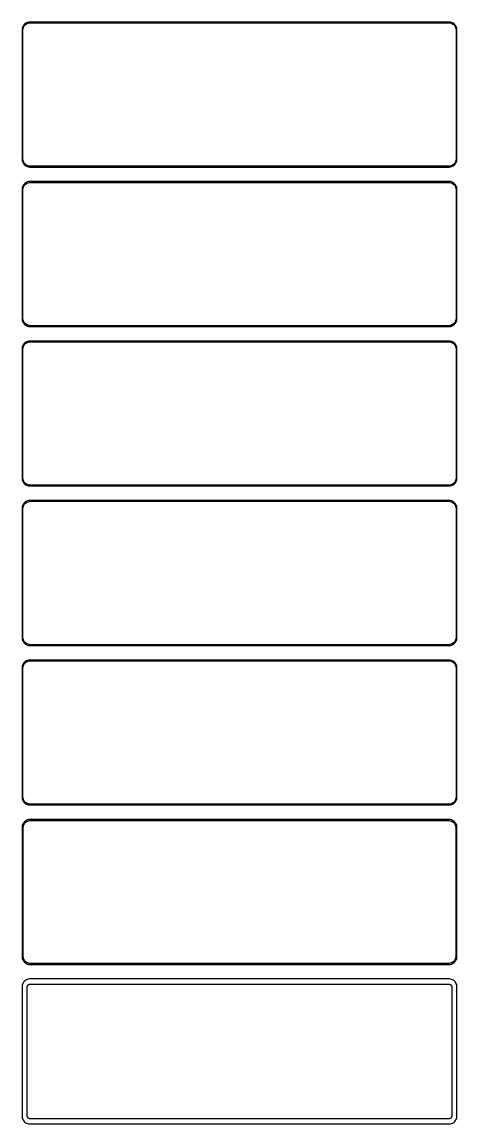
# Model space of a CAD drawing. Header units: metres. Extents: x -135 to 135, y 1440 to 2916.
# Drawn here: x -135 to 135, y 1440 to 2124 of the extents above; entities that cross this region are included whole.
import ezdxf

# ---------------------------------------------------------------- set-up
doc = ezdxf.new("R2010")
doc.units = ezdxf.units.M

msp = doc.modelspace()

# ---------------------------------------------------------------- linework, layer by layer
for p, q in [((-134.649, 2120.84), (-134.843, 2120.24)), ((-134.382, 2121.41), (-134.649, 2120.84)), ((-134.045, 2121.94), (-134.382, 2121.41)), ((-134.351, 2119.93), (-134.166, 2120.5)), ((-134.166, 2120.5), (-133.912, 2121.04)), ((-133.645, 2122.42), (-134.045, 2121.94)), ((-133.912, 2121.04), (-133.593, 2121.54)), ((-133.187, 2122.85), (-133.645, 2122.42)), ((-133.593, 2121.54), (-133.213, 2122)), ((-133.213, 2122), (-132.778, 2122.41)), ((-132.679, 2123.22), (-133.187, 2122.85)), ((-132.778, 2122.41), (-132.295, 2122.76)), ((-132.129, 2123.52), (-132.679, 2123.22)), ((-132.295, 2122.76), (-131.772, 2123.05)), ((-131.545, 2123.76), (-132.129, 2123.52)), ((-131.772, 2123.05), (-131.218, 2123.27)), ((-130.937, 2123.91), (-131.545, 2123.76)), ((-131.218, 2123.27), (-130.64, 2123.42)), ((-130.314, 2123.99), (-130.937, 2123.91)), ((-130.64, 2123.42), (-130.048, 2123.49)), ((130.314, 2123.99), (-130.314, 2123.99)), ((-130.048, 2123.49), (130.048, 2123.49)), ((130.048, 2123.49), (130.64, 2123.42)), ((130.937, 2123.91), (130.314, 2123.99)), ((130.64, 2123.42), (131.218, 2123.27)), ((131.545, 2123.76), (130.937, 2123.91)), ((131.218, 2123.27), (131.772, 2123.05)), ((132.129, 2123.52), (131.545, 2123.76)), ((131.772, 2123.05), (132.295, 2122.76)), ((132.679, 2123.22), (132.129, 2123.52)), ((132.295, 2122.76), (132.778, 2122.41)), ((133.187, 2122.85), (132.679, 2123.22)), ((132.778, 2122.41), (133.213, 2122)), ((133.645, 2122.42), (133.187, 2122.85)), ((133.213, 2122), (133.593, 2121.54)), ((133.593, 2121.54), (133.912, 2121.04)), ((134.045, 2121.94), (133.645, 2122.42)), ((133.912, 2121.04), (134.166, 2120.5)), ((134.382, 2121.41), (134.045, 2121.94)), ((134.166, 2120.5), (134.351, 2119.93)), ((134.649, 2120.84), (134.382, 2121.41)), ((134.843, 2120.24), (134.649, 2120.84)), ((-134.961, 2119.63), (-135, 2119)), ((-135, 2119), (-135, 2039)), ((-134.843, 2120.24), (-134.961, 2119.63)), ((-134.5, 2118.75), (-134.463, 2119.35)), ((-134.5, 2039.25), (-134.5, 2118.75)), ((-134.463, 2119.35), (-134.351, 2119.93)), ((134.351, 2119.93), (134.463, 2119.35)), ((134.463, 2119.35), (134.5, 2118.75)), ((134.5, 2118.75), (134.5, 2039.25)), ((134.961, 2119.63), (134.843, 2120.24)), ((135, 2119), (134.961, 2119.63)), ((135, 2039), (135, 2119)), ((-135, 2039), (-134.961, 2038.37)), ((-134.961, 2038.37), (-134.843, 2037.76)), ((-134.463, 2038.65), (-134.5, 2039.25)), ((-134.351, 2038.07), (-134.463, 2038.65)), ((134.463, 2038.65), (134.351, 2038.07)), ((134.5, 2039.25), (134.463, 2038.65)), ((134.843, 2037.76), (134.961, 2038.37)), ((134.961, 2038.37), (135, 2039)), ((-134.843, 2037.76), (-134.649, 2037.16)), ((-134.649, 2037.16), (-134.382, 2036.59)), ((-134.382, 2036.59), (-134.045, 2036.06)), ((-134.166, 2037.5), (-134.351, 2038.07)), ((-133.912, 2036.96), (-134.166, 2037.5)), ((-134.045, 2036.06), (-133.645, 2035.58)), ((-133.593, 2036.46), (-133.912, 2036.96)), ((-133.645, 2035.58), (-133.187, 2035.15)), ((-133.213, 2036), (-133.593, 2036.46)), ((-132.778, 2035.59), (-133.213, 2036)), ((-133.187, 2035.15), (-132.679, 2034.78)), ((-132.295, 2035.24), (-132.778, 2035.59)), ((-132.679, 2034.78), (-132.129, 2034.48)), ((-131.772, 2034.95), (-132.295, 2035.24)), ((-132.129, 2034.48), (-131.545, 2034.24)), ((-131.218, 2034.73), (-131.772, 2034.95)), ((-131.545, 2034.24), (-130.937, 2034.09)), ((-130.64, 2034.58), (-131.218, 2034.73)), ((-130.937, 2034.09), (-130.314, 2034.01)), ((-130.048, 2034.51), (-130.64, 2034.58)), ((-130.314, 2034.01), (130.314, 2034.01)), ((130.048, 2034.51), (-130.048, 2034.51)), ((130.64, 2034.58), (130.048, 2034.51)), ((130.314, 2034.01), (130.937, 2034.09)), ((131.218, 2034.73), (130.64, 2034.58)), ((130.937, 2034.09), (131.545, 2034.24)), ((131.772, 2034.95), (131.218, 2034.73)), ((131.545, 2034.24), (132.129, 2034.48)), ((132.295, 2035.24), (131.772, 2034.95)), ((132.129, 2034.48), (132.679, 2034.78)), ((132.778, 2035.59), (132.295, 2035.24)), ((132.679, 2034.78), (133.187, 2035.15)), ((133.213, 2036), (132.778, 2035.59)), ((133.187, 2035.15), (133.645, 2035.58)), ((133.593, 2036.46), (133.213, 2036)), ((133.912, 2036.96), (133.593, 2036.46)), ((133.645, 2035.58), (134.045, 2036.06)), ((134.166, 2037.5), (133.912, 2036.96)), ((134.045, 2036.06), (134.382, 2036.59)), ((134.351, 2038.07), (134.166, 2037.5)), ((134.382, 2036.59), (134.649, 2037.16)), ((134.649, 2037.16), (134.843, 2037.76)), ((-131.545, 2024.76), (-132.129, 2024.52)), ((-130.937, 2024.91), (-131.545, 2024.76)), ((-130.314, 2024.99), (-130.937, 2024.91)), ((130.314, 2024.99), (-130.314, 2024.99)), ((130.937, 2024.91), (130.314, 2024.99)), ((131.545, 2024.76), (130.937, 2024.91)), ((132.129, 2024.52), (131.545, 2024.76)), ((-134.961, 2020.63), (-135, 2020)), ((-135, 2020), (-135, 1940)), ((-134.843, 2021.24), (-134.961, 2020.63)), ((-134.649, 2021.84), (-134.843, 2021.24)), ((-134.382, 2022.41), (-134.649, 2021.84)), ((-134.5, 2019.75), (-134.463, 2020.35)), ((-134.5, 1940.25), (-134.5, 2019.75)), ((-134.463, 2020.35), (-134.351, 2020.93)), ((-134.045, 2022.94), (-134.382, 2022.41)), ((-134.351, 2020.93), (-134.166, 2021.5)), ((-134.166, 2021.5), (-133.912, 2022.04)), ((-133.645, 2023.42), (-134.045, 2022.94)), ((-133.912, 2022.04), (-133.593, 2022.54)), ((-133.187, 2023.85), (-133.645, 2023.42)), ((-133.593, 2022.54), (-133.213, 2023)), ((-133.213, 2023), (-132.778, 2023.41)), ((-132.679, 2024.22), (-133.187, 2023.85)), ((-132.778, 2023.41), (-132.295, 2023.76)), ((-132.129, 2024.52), (-132.679, 2024.22)), ((-132.295, 2023.76), (-131.772, 2024.05)), ((-131.772, 2024.05), (-131.218, 2024.27)), ((-131.218, 2024.27), (-130.64, 2024.42)), ((-130.64, 2024.42), (-130.048, 2024.49)), ((-130.048, 2024.49), (130.048, 2024.49)), ((130.048, 2024.49), (130.64, 2024.42)), ((130.64, 2024.42), (131.218, 2024.27)), ((131.218, 2024.27), (131.772, 2024.05)), ((131.772, 2024.05), (132.295, 2023.76)), ((132.679, 2024.22), (132.129, 2024.52)), ((132.295, 2023.76), (132.778, 2023.41)), ((133.187, 2023.85), (132.679, 2024.22)), ((132.778, 2023.41), (133.213, 2023)), ((133.645, 2023.42), (133.187, 2023.85)), ((133.213, 2023), (133.593, 2022.54)), ((133.593, 2022.54), (133.912, 2022.04)), ((134.045, 2022.94), (133.645, 2023.42)), ((133.912, 2022.04), (134.166, 2021.5)), ((134.382, 2022.41), (134.045, 2022.94)), ((134.166, 2021.5), (134.351, 2020.93)), ((134.351, 2020.93), (134.463, 2020.35)), ((134.649, 2021.84), (134.382, 2022.41)), ((134.463, 2020.35), (134.5, 2019.75)), ((134.5, 2019.75), (134.5, 1940.25)), ((134.843, 2021.24), (134.649, 2021.84)), ((134.961, 2020.63), (134.843, 2021.24)), ((135, 2020), (134.961, 2020.63)), ((135, 1940), (135, 2020)), ((-135, 1940), (-134.961, 1939.37)), ((-134.961, 1939.37), (-134.843, 1938.76)), ((-134.843, 1938.76), (-134.649, 1938.16)), ((-134.649, 1938.16), (-134.382, 1937.59)), ((-134.463, 1939.65), (-134.5, 1940.25)), ((-134.351, 1939.07), (-134.463, 1939.65)), ((-134.382, 1937.59), (-134.045, 1937.06)), ((-134.166, 1938.5), (-134.351, 1939.07)), ((-133.912, 1937.96), (-134.166, 1938.5)), ((-134.045, 1937.06), (-133.645, 1936.58)), ((-133.593, 1937.46), (-133.912, 1937.96)), ((-133.645, 1936.58), (-133.187, 1936.15)), ((-133.213, 1937), (-133.593, 1937.46)), ((-132.778, 1936.59), (-133.213, 1937)), ((-133.187, 1936.15), (-132.679, 1935.78)), ((-132.295, 1936.24), (-132.778, 1936.59)), ((-132.679, 1935.78), (-132.129, 1935.48)), ((-131.772, 1935.95), (-132.295, 1936.24)), ((-131.218, 1935.73), (-131.772, 1935.95)), ((-130.64, 1935.58), (-131.218, 1935.73)), ((131.218, 1935.73), (130.64, 1935.58)), ((131.772, 1935.95), (131.218, 1935.73)), ((132.295, 1936.24), (131.772, 1935.95)), ((132.129, 1935.48), (132.679, 1935.78)), ((132.778, 1936.59), (132.295, 1936.24)), ((132.679, 1935.78), (133.187, 1936.15)), ((133.213, 1937), (132.778, 1936.59)), ((133.187, 1936.15), (133.645, 1936.58)), ((133.593, 1937.46), (133.213, 1937)), ((133.912, 1937.96), (133.593, 1937.46)), ((133.645, 1936.58), (134.045, 1937.06)), ((134.166, 1938.5), (133.912, 1937.96)), ((134.045, 1937.06), (134.382, 1937.59)), ((134.351, 1939.07), (134.166, 1938.5)), ((134.463, 1939.65), (134.351, 1939.07)), ((134.382, 1937.59), (134.649, 1938.16)), ((134.5, 1940.25), (134.463, 1939.65)), ((134.649, 1938.16), (134.843, 1938.76)), ((134.843, 1938.76), (134.961, 1939.37)), ((134.961, 1939.37), (135, 1940)), ((-132.129, 1935.48), (-131.545, 1935.24)), ((-131.545, 1935.24), (-130.937, 1935.09)), ((-130.937, 1935.09), (-130.314, 1935.01)), ((-130.048, 1935.51), (-130.64, 1935.58)), ((-130.314, 1935.01), (130.314, 1935.01)), ((130.048, 1935.51), (-130.048, 1935.51)), ((130.64, 1935.58), (130.048, 1935.51)), ((130.314, 1935.01), (130.937, 1935.09)), ((130.937, 1935.09), (131.545, 1935.24)), ((131.545, 1935.24), (132.129, 1935.48)), ((-134.843, 1922.24), (-134.961, 1921.63)), ((-134.649, 1922.84), (-134.843, 1922.24)), ((-134.382, 1923.41), (-134.649, 1922.84)), ((-134.045, 1923.94), (-134.382, 1923.41)), ((-134.351, 1921.93), (-134.166, 1922.5)), ((-134.166, 1922.5), (-133.912, 1923.04)), ((-133.645, 1924.42), (-134.045, 1923.94)), ((-133.912, 1923.04), (-133.593, 1923.54)), ((-133.187, 1924.85), (-133.645, 1924.42)), ((-133.593, 1923.54), (-133.213, 1924)), ((-133.213, 1924), (-132.778, 1924.41)), ((-132.679, 1925.22), (-133.187, 1924.85)), ((-132.778, 1924.41), (-132.295, 1924.76)), ((-132.129, 1925.52), (-132.679, 1925.22)), ((-132.295, 1924.76), (-131.772, 1925.05)), ((-131.545, 1925.76), (-132.129, 1925.52)), ((-131.772, 1925.05), (-131.218, 1925.27)), ((-130.937, 1925.91), (-131.545, 1925.76)), ((-131.218, 1925.27), (-130.64, 1925.42)), ((-130.314, 1925.99), (-130.937, 1925.91)), ((-130.64, 1925.42), (-130.048, 1925.49)), ((130.314, 1925.99), (-130.314, 1925.99)), ((-130.048, 1925.49), (130.048, 1925.49)), ((130.048, 1925.49), (130.64, 1925.42)), ((130.937, 1925.91), (130.314, 1925.99)), ((130.64, 1925.42), (131.218, 1925.27)), ((131.545, 1925.76), (130.937, 1925.91)), ((131.218, 1925.27), (131.772, 1925.05)), ((132.129, 1925.52), (131.545, 1925.76)), ((131.772, 1925.05), (132.295, 1924.76)), ((132.679, 1925.22), (132.129, 1925.52)), ((132.295, 1924.76), (132.778, 1924.41)), ((133.187, 1924.85), (132.679, 1925.22)), ((132.778, 1924.41), (133.213, 1924)), ((133.645, 1924.42), (133.187, 1924.85)), ((133.213, 1924), (133.593, 1923.54)), ((133.593, 1923.54), (133.912, 1923.04)), ((134.045, 1923.94), (133.645, 1924.42)), ((133.912, 1923.04), (134.166, 1922.5)), ((134.382, 1923.41), (134.045, 1923.94)), ((134.166, 1922.5), (134.351, 1921.93)), ((134.649, 1922.84), (134.382, 1923.41)), ((134.843, 1922.24), (134.649, 1922.84)), ((134.961, 1921.63), (134.843, 1922.24)), ((-134.961, 1921.63), (-135, 1921)), ((-135, 1921), (-135, 1841)), ((-134.5, 1920.75), (-134.463, 1921.35)), ((-134.5, 1841.25), (-134.5, 1920.75)), ((-134.463, 1921.35), (-134.351, 1921.93)), ((134.351, 1921.93), (134.463, 1921.35)), ((134.463, 1921.35), (134.5, 1920.75)), ((134.5, 1920.75), (134.5, 1841.25)), ((135, 1921), (134.961, 1921.63)), ((135, 1841), (135, 1921)), ((-135, 1841), (-134.961, 1840.37)), ((-134.961, 1840.37), (-134.843, 1839.76)), ((-134.463, 1840.65), (-134.5, 1841.25)), ((-134.351, 1840.07), (-134.463, 1840.65)), ((-134.166, 1839.5), (-134.351, 1840.07)), ((134.351, 1840.07), (134.166, 1839.5)), ((134.463, 1840.65), (134.351, 1840.07)), ((134.5, 1841.25), (134.463, 1840.65)), ((134.843, 1839.76), (134.961, 1840.37)), ((134.961, 1840.37), (135, 1841)), ((-134.843, 1839.76), (-134.649, 1839.16)), ((-134.649, 1839.16), (-134.382, 1838.59)), ((-134.382, 1838.59), (-134.045, 1838.06)), ((-133.912, 1838.96), (-134.166, 1839.5)), ((-134.045, 1838.06), (-133.645, 1837.58)), ((-133.593, 1838.46), (-133.912, 1838.96)), ((-133.645, 1837.58), (-133.187, 1837.15)), ((-133.213, 1838), (-133.593, 1838.46)), ((-132.778, 1837.59), (-133.213, 1838)), ((-133.187, 1837.15), (-132.679, 1836.78)), ((-132.295, 1837.24), (-132.778, 1837.59)), ((-132.679, 1836.78), (-132.129, 1836.48)), ((-131.772, 1836.95), (-132.295, 1837.24)), ((-132.129, 1836.48), (-131.545, 1836.24)), ((-131.218, 1836.73), (-131.772, 1836.95)), ((-131.545, 1836.24), (-130.937, 1836.09)), ((-130.64, 1836.58), (-131.218, 1836.73)), ((-130.937, 1836.09), (-130.314, 1836.01)), ((-130.048, 1836.51), (-130.64, 1836.58)), ((-130.314, 1836.01), (130.314, 1836.01)), ((130.048, 1836.51), (-130.048, 1836.51)), ((130.64, 1836.58), (130.048, 1836.51)), ((130.314, 1836.01), (130.937, 1836.09)), ((131.218, 1836.73), (130.64, 1836.58)), ((130.937, 1836.09), (131.545, 1836.24)), ((131.772, 1836.95), (131.218, 1836.73)), ((131.545, 1836.24), (132.129, 1836.48)), ((132.295, 1837.24), (131.772, 1836.95)), ((132.129, 1836.48), (132.679, 1836.78)), ((132.778, 1837.59), (132.295, 1837.24)), ((132.679, 1836.78), (133.187, 1837.15)), ((133.213, 1838), (132.778, 1837.59)), ((133.187, 1837.15), (133.645, 1837.58)), ((133.593, 1838.46), (133.213, 1838)), ((133.912, 1838.96), (133.593, 1838.46)), ((133.645, 1837.58), (134.045, 1838.06)), ((134.166, 1839.5), (133.912, 1838.96)), ((134.045, 1838.06), (134.382, 1838.59)), ((134.382, 1838.59), (134.649, 1839.16)), ((134.649, 1839.16), (134.843, 1839.76)), ((-132.129, 1826.52), (-132.679, 1826.22)), ((-131.545, 1826.76), (-132.129, 1826.52)), ((-131.772, 1826.05), (-131.218, 1826.27)), ((-130.937, 1826.91), (-131.545, 1826.76)), ((-131.218, 1826.27), (-130.64, 1826.42)), ((-130.314, 1826.99), (-130.937, 1826.91)), ((-130.64, 1826.42), (-130.048, 1826.49)), ((130.314, 1826.99), (-130.314, 1826.99)), ((-130.048, 1826.49), (130.048, 1826.49)), ((130.048, 1826.49), (130.64, 1826.42)), ((130.937, 1826.91), (130.314, 1826.99)), ((130.64, 1826.42), (131.218, 1826.27)), ((131.545, 1826.76), (130.937, 1826.91)), ((131.218, 1826.27), (131.772, 1826.05)), ((132.129, 1826.52), (131.545, 1826.76)), ((132.679, 1826.22), (132.129, 1826.52)), ((-134.961, 1822.63), (-135, 1822)), ((-135, 1822), (-135, 1742)), ((-134.843, 1823.24), (-134.961, 1822.63)), ((-134.649, 1823.84), (-134.843, 1823.24)), ((-134.382, 1824.41), (-134.649, 1823.84)), ((-134.5, 1821.75), (-134.463, 1822.35)), ((-134.5, 1742.25), (-134.5, 1821.75)), ((-134.463, 1822.35), (-134.351, 1822.93)), ((-134.045, 1824.94), (-134.382, 1824.41)), ((-134.351, 1822.93), (-134.166, 1823.5)), ((-134.166, 1823.5), (-133.912, 1824.04)), ((-133.645, 1825.42), (-134.045, 1824.94)), ((-133.912, 1824.04), (-133.593, 1824.54)), ((-133.187, 1825.85), (-133.645, 1825.42)), ((-133.593, 1824.54), (-133.213, 1825)), ((-133.213, 1825), (-132.778, 1825.41)), ((-132.679, 1826.22), (-133.187, 1825.85)), ((-132.778, 1825.41), (-132.295, 1825.76)), ((-132.295, 1825.76), (-131.772, 1826.05)), ((131.772, 1826.05), (132.295, 1825.76)), ((132.295, 1825.76), (132.778, 1825.41)), ((133.187, 1825.85), (132.679, 1826.22)), ((132.778, 1825.41), (133.213, 1825)), ((133.645, 1825.42), (133.187, 1825.85)), ((133.213, 1825), (133.593, 1824.54)), ((133.593, 1824.54), (133.912, 1824.04)), ((134.045, 1824.94), (133.645, 1825.42)), ((133.912, 1824.04), (134.166, 1823.5)), ((134.382, 1824.41), (134.045, 1824.94)), ((134.166, 1823.5), (134.351, 1822.93)), ((134.351, 1822.93), (134.463, 1822.35)), ((134.649, 1823.84), (134.382, 1824.41)), ((134.463, 1822.35), (134.5, 1821.75)), ((134.5, 1821.75), (134.5, 1742.25)), ((134.843, 1823.24), (134.649, 1823.84)), ((134.961, 1822.63), (134.843, 1823.24)), ((135, 1822), (134.961, 1822.63)), ((135, 1742), (135, 1822)), ((-135, 1742), (-134.961, 1741.37)), ((-134.961, 1741.37), (-134.843, 1740.76)), ((-134.843, 1740.76), (-134.649, 1740.16)), ((-134.649, 1740.16), (-134.382, 1739.59)), ((-134.463, 1741.65), (-134.5, 1742.25)), ((-134.351, 1741.07), (-134.463, 1741.65)), ((-134.382, 1739.59), (-134.045, 1739.06)), ((-134.166, 1740.5), (-134.351, 1741.07)), ((-133.912, 1739.96), (-134.166, 1740.5)), ((-134.045, 1739.06), (-133.645, 1738.58)), ((-133.593, 1739.46), (-133.912, 1739.96)), ((-133.645, 1738.58), (-133.187, 1738.15)), ((-133.213, 1739), (-133.593, 1739.46)), ((-132.778, 1738.59), (-133.213, 1739)), ((-133.187, 1738.15), (-132.679, 1737.78)), ((-132.295, 1738.24), (-132.778, 1738.59)), ((-132.679, 1737.78), (-132.129, 1737.48)), ((-131.772, 1737.95), (-132.295, 1738.24)), ((-132.129, 1737.48), (-131.545, 1737.24)), ((-131.218, 1737.73), (-131.772, 1737.95)), ((-130.64, 1737.58), (-131.218, 1737.73)), ((-130.048, 1737.51), (-130.64, 1737.58)), ((130.048, 1737.51), (-130.048, 1737.51)), ((130.64, 1737.58), (130.048, 1737.51)), ((131.218, 1737.73), (130.64, 1737.58)), ((131.772, 1737.95), (131.218, 1737.73)), ((131.545, 1737.24), (132.129, 1737.48)), ((132.295, 1738.24), (131.772, 1737.95)), ((132.129, 1737.48), (132.679, 1737.78)), ((132.778, 1738.59), (132.295, 1738.24)), ((132.679, 1737.78), (133.187, 1738.15)), ((133.213, 1739), (132.778, 1738.59)), ((133.187, 1738.15), (133.645, 1738.58)), ((133.593, 1739.46), (133.213, 1739)), ((133.912, 1739.96), (133.593, 1739.46)), ((133.645, 1738.58), (134.045, 1739.06)), ((134.166, 1740.5), (133.912, 1739.96)), ((134.045, 1739.06), (134.382, 1739.59)), ((134.351, 1741.07), (134.166, 1740.5)), ((134.463, 1741.65), (134.351, 1741.07)), ((134.382, 1739.59), (134.649, 1740.16)), ((134.5, 1742.25), (134.463, 1741.65)), ((134.649, 1740.16), (134.843, 1740.76)), ((134.843, 1740.76), (134.961, 1741.37)), ((134.961, 1741.37), (135, 1742)), ((-131.545, 1737.24), (-130.937, 1737.09)), ((-130.937, 1737.09), (-130.314, 1737.01)), ((-130.314, 1737.01), (130.314, 1737.01)), ((130.314, 1737.01), (130.937, 1737.09)), ((130.937, 1737.09), (131.545, 1737.24)), ((-134.961, 1723.63), (-135, 1723)), ((-134.843, 1724.24), (-134.961, 1723.63)), ((-134.649, 1724.84), (-134.843, 1724.24)), ((-134.382, 1725.41), (-134.649, 1724.84)), ((-134.463, 1723.35), (-134.351, 1723.93)), ((-134.045, 1725.94), (-134.382, 1725.41)), ((-134.351, 1723.93), (-134.166, 1724.5)), ((-134.166, 1724.5), (-133.912, 1725.04)), ((-133.645, 1726.42), (-134.045, 1725.94)), ((-133.912, 1725.04), (-133.593, 1725.54)), ((-133.187, 1726.85), (-133.645, 1726.42)), ((-133.593, 1725.54), (-133.213, 1726)), ((-133.213, 1726), (-132.778, 1726.41)), ((-132.679, 1727.22), (-133.187, 1726.85)), ((-132.778, 1726.41), (-132.295, 1726.76)), ((-132.129, 1727.52), (-132.679, 1727.22)), ((-132.295, 1726.76), (-131.772, 1727.05)), ((-131.545, 1727.76), (-132.129, 1727.52)), ((-131.772, 1727.05), (-131.218, 1727.27)), ((-130.937, 1727.91), (-131.545, 1727.76)), ((-131.218, 1727.27), (-130.64, 1727.42)), ((-130.314, 1727.99), (-130.937, 1727.91)), ((-130.64, 1727.42), (-130.048, 1727.49)), ((130.314, 1727.99), (-130.314, 1727.99)), ((-130.048, 1727.49), (130.048, 1727.49)), ((130.048, 1727.49), (130.64, 1727.42)), ((130.937, 1727.91), (130.314, 1727.99)), ((130.64, 1727.42), (131.218, 1727.27)), ((131.545, 1727.76), (130.937, 1727.91)), ((131.218, 1727.27), (131.772, 1727.05)), ((132.129, 1727.52), (131.545, 1727.76)), ((131.772, 1727.05), (132.295, 1726.76)), ((132.679, 1727.22), (132.129, 1727.52)), ((132.295, 1726.76), (132.778, 1726.41)), ((133.187, 1726.85), (132.679, 1727.22)), ((132.778, 1726.41), (133.213, 1726)), ((133.645, 1726.42), (133.187, 1726.85)), ((133.213, 1726), (133.593, 1725.54)), ((133.593, 1725.54), (133.912, 1725.04)), ((134.045, 1725.94), (133.645, 1726.42)), ((133.912, 1725.04), (134.166, 1724.5)), ((134.382, 1725.41), (134.045, 1725.94)), ((134.166, 1724.5), (134.351, 1723.93)), ((134.351, 1723.93), (134.463, 1723.35)), ((134.649, 1724.84), (134.382, 1725.41)), ((134.843, 1724.24), (134.649, 1724.84)), ((134.961, 1723.63), (134.843, 1724.24)), ((135, 1723), (134.961, 1723.63)), ((-135, 1723), (-135, 1643)), ((-134.5, 1722.75), (-134.463, 1723.35)), ((-134.5, 1643.25), (-134.5, 1722.75)), ((134.463, 1723.35), (134.5, 1722.75)), ((134.5, 1722.75), (134.5, 1643.25)), ((135, 1643), (135, 1723)), ((-135, 1643), (-134.961, 1642.37)), ((-134.961, 1642.37), (-134.843, 1641.76)), ((-134.843, 1641.76), (-134.649, 1641.16)), ((-134.463, 1642.65), (-134.5, 1643.25)), ((-134.351, 1642.07), (-134.463, 1642.65)), ((-134.166, 1641.5), (-134.351, 1642.07)), ((134.351, 1642.07), (134.166, 1641.5)), ((134.463, 1642.65), (134.351, 1642.07)), ((134.5, 1643.25), (134.463, 1642.65)), ((134.649, 1641.16), (134.843, 1641.76)), ((134.843, 1641.76), (134.961, 1642.37)), ((134.961, 1642.37), (135, 1643)), ((-134.649, 1641.16), (-134.382, 1640.59)), ((-134.382, 1640.59), (-134.045, 1640.06)), ((-133.912, 1640.96), (-134.166, 1641.5)), ((-134.045, 1640.06), (-133.645, 1639.58)), ((-133.593, 1640.46), (-133.912, 1640.96)), ((-133.645, 1639.58), (-133.187, 1639.15)), ((-133.213, 1640), (-133.593, 1640.46)), ((-132.778, 1639.59), (-133.213, 1640)), ((-133.187, 1639.15), (-132.679, 1638.78)), ((-132.295, 1639.24), (-132.778, 1639.59)), ((-132.679, 1638.78), (-132.129, 1638.48)), ((-131.772, 1638.95), (-132.295, 1639.24)), ((-132.129, 1638.48), (-131.545, 1638.24)), ((-131.218, 1638.73), (-131.772, 1638.95)), ((-131.545, 1638.24), (-130.937, 1638.09)), ((-130.64, 1638.58), (-131.218, 1638.73)), ((-130.937, 1638.09), (-130.314, 1638.01)), ((-130.048, 1638.51), (-130.64, 1638.58)), ((-130.314, 1638.01), (130.314, 1638.01)), ((130.048, 1638.51), (-130.048, 1638.51)), ((130.64, 1638.58), (130.048, 1638.51)), ((130.314, 1638.01), (130.937, 1638.09)), ((131.218, 1638.73), (130.64, 1638.58)), ((130.937, 1638.09), (131.545, 1638.24)), ((131.772, 1638.95), (131.218, 1638.73)), ((131.545, 1638.24), (132.129, 1638.48)), ((132.295, 1639.24), (131.772, 1638.95)), ((132.129, 1638.48), (132.679, 1638.78)), ((132.778, 1639.59), (132.295, 1639.24)), ((132.679, 1638.78), (133.187, 1639.15)), ((133.213, 1640), (132.778, 1639.59)), ((133.187, 1639.15), (133.645, 1639.58)), ((133.593, 1640.46), (133.213, 1640)), ((133.912, 1640.96), (133.593, 1640.46)), ((133.645, 1639.58), (134.045, 1640.06)), ((134.166, 1641.5), (133.912, 1640.96)), ((134.045, 1640.06), (134.382, 1640.59)), ((134.382, 1640.59), (134.649, 1641.16)), ((-132.679, 1628.22), (-133.187, 1627.85)), ((-132.129, 1628.52), (-132.679, 1628.22)), ((-132.203, 1627.62), (-131.699, 1627.89)), ((-131.545, 1628.76), (-132.129, 1628.52)), ((-131.699, 1627.89), (-131.165, 1628.1)), ((-130.937, 1628.91), (-131.545, 1628.76)), ((-131.165, 1628.1), (-130.608, 1628.25)), ((-130.314, 1628.99), (-130.937, 1628.91)), ((-130.608, 1628.25), (-130.037, 1628.32)), ((130.314, 1628.99), (-130.314, 1628.99)), ((-130.037, 1628.32), (130.037, 1628.32)), ((130.037, 1628.32), (130.608, 1628.25)), ((130.937, 1628.91), (130.314, 1628.99)), ((130.608, 1628.25), (131.165, 1628.1)), ((131.545, 1628.76), (130.937, 1628.91)), ((131.165, 1628.1), (131.699, 1627.89)), ((132.129, 1628.52), (131.545, 1628.76)), ((131.699, 1627.89), (132.203, 1627.62)), ((132.679, 1628.22), (132.129, 1628.52)), ((133.187, 1627.85), (132.679, 1628.22)), ((-134.961, 1624.63), (-135, 1624)), ((-135, 1624), (-135, 1544)), ((-134.843, 1625.24), (-134.961, 1624.63)), ((-134.649, 1625.84), (-134.843, 1625.24)), ((-134.382, 1626.41), (-134.649, 1625.84)), ((-134.045, 1626.94), (-134.382, 1626.41)), ((-134.328, 1623.75), (-134.292, 1624.32)), ((-134.328, 1544.25), (-134.328, 1623.75)), ((-134.292, 1624.32), (-134.185, 1624.89)), ((-134.185, 1624.89), (-134.007, 1625.44)), ((-133.645, 1627.42), (-134.045, 1626.94)), ((-134.007, 1625.44), (-133.762, 1625.96)), ((-133.762, 1625.96), (-133.454, 1626.44)), ((-133.187, 1627.85), (-133.645, 1627.42)), ((-133.454, 1626.44), (-133.088, 1626.88)), ((-133.088, 1626.88), (-132.668, 1627.28)), ((-132.668, 1627.28), (-132.203, 1627.62)), ((132.203, 1627.62), (132.668, 1627.28)), ((132.668, 1627.28), (133.088, 1626.88)), ((133.088, 1626.88), (133.454, 1626.44)), ((133.645, 1627.42), (133.187, 1627.85)), ((133.454, 1626.44), (133.762, 1625.96)), ((134.045, 1626.94), (133.645, 1627.42)), ((133.762, 1625.96), (134.007, 1625.44)), ((134.007, 1625.44), (134.185, 1624.89)), ((134.382, 1626.41), (134.045, 1626.94)), ((134.185, 1624.89), (134.292, 1624.32)), ((134.292, 1624.32), (134.328, 1623.75)), ((134.328, 1623.75), (134.328, 1544.25)), ((134.649, 1625.84), (134.382, 1626.41)), ((134.843, 1625.24), (134.649, 1625.84)), ((134.961, 1624.63), (134.843, 1625.24)), ((135, 1624), (134.961, 1624.63)), ((135, 1544), (135, 1624)), ((-135, 1544), (-134.961, 1543.37)), ((-134.961, 1543.37), (-134.843, 1542.76)), ((-134.843, 1542.76), (-134.649, 1542.16)), ((-134.649, 1542.16), (-134.382, 1541.59)), ((-134.382, 1541.59), (-134.045, 1541.06)), ((-134.292, 1543.68), (-134.328, 1544.25)), ((-134.185, 1543.11), (-134.292, 1543.68)), ((-134.007, 1542.56), (-134.185, 1543.11)), ((-134.045, 1541.06), (-133.645, 1540.58)), ((-133.762, 1542.04), (-134.007, 1542.56)), ((-133.454, 1541.56), (-133.762, 1542.04)), ((-133.645, 1540.58), (-133.187, 1540.15)), ((-133.088, 1541.12), (-133.454, 1541.56)), ((-133.187, 1540.15), (-132.679, 1539.78)), ((-132.668, 1540.72), (-133.088, 1541.12)), ((-132.679, 1539.78), (-132.129, 1539.48)), ((-132.203, 1540.38), (-132.668, 1540.72)), ((-131.699, 1540.11), (-132.203, 1540.38)), ((-132.129, 1539.48), (-131.545, 1539.24)), ((-131.165, 1539.9), (-131.699, 1540.11)), ((-131.545, 1539.24), (-130.937, 1539.09)), ((-130.608, 1539.75), (-131.165, 1539.9)), ((-130.937, 1539.09), (-130.314, 1539.01)), ((-130.037, 1539.68), (-130.608, 1539.75)), ((-130.314, 1539.01), (130.314, 1539.01)), ((130.037, 1539.68), (-130.037, 1539.68)), ((130.608, 1539.75), (130.037, 1539.68)), ((130.314, 1539.01), (130.937, 1539.09)), ((131.165, 1539.9), (130.608, 1539.75)), ((130.937, 1539.09), (131.545, 1539.24)), ((131.699, 1540.11), (131.165, 1539.9)), ((131.545, 1539.24), (132.129, 1539.48)), ((132.203, 1540.38), (131.699, 1540.11)), ((132.129, 1539.48), (132.679, 1539.78)), ((132.668, 1540.72), (132.203, 1540.38)), ((133.088, 1541.12), (132.668, 1540.72)), ((132.679, 1539.78), (133.187, 1540.15)), ((133.454, 1541.56), (133.088, 1541.12)), ((133.187, 1540.15), (133.645, 1540.58)), ((133.762, 1542.04), (133.454, 1541.56)), ((133.645, 1540.58), (134.045, 1541.06)), ((134.007, 1542.56), (133.762, 1542.04)), ((134.185, 1543.11), (134.007, 1542.56)), ((134.045, 1541.06), (134.382, 1541.59)), ((134.292, 1543.68), (134.185, 1543.11)), ((134.328, 1544.25), (134.292, 1543.68)), ((134.382, 1541.59), (134.649, 1542.16)), ((134.649, 1542.16), (134.843, 1542.76)), ((134.843, 1542.76), (134.961, 1543.37)), ((134.961, 1543.37), (135, 1544)), ((-134.961, 1525.63), (-135, 1525)), ((-134.843, 1526.24), (-134.961, 1525.63)), ((-134.649, 1526.84), (-134.843, 1526.24)), ((-134.382, 1527.41), (-134.649, 1526.84)), ((-134.045, 1527.94), (-134.382, 1527.41)), ((-133.645, 1528.42), (-134.045, 1527.94)), ((-133.187, 1528.85), (-133.645, 1528.42)), ((-132.679, 1529.22), (-133.187, 1528.85)), ((-132.129, 1529.52), (-132.679, 1529.22)), ((-131.545, 1529.76), (-132.129, 1529.52)), ((-131.793, 1525.27), (-131.711, 1525.53)), ((-131.711, 1525.53), (-131.599, 1525.77)), ((-131.599, 1525.77), (-131.457, 1525.99)), ((-130.937, 1529.91), (-131.545, 1529.76)), ((-131.457, 1525.99), (-131.288, 1526.19)), ((-131.288, 1526.19), (-131.095, 1526.38)), ((-131.095, 1526.38), (-130.88, 1526.53)), ((-130.314, 1529.99), (-130.937, 1529.91)), ((-130.88, 1526.53), (-130.648, 1526.66)), ((-130.648, 1526.66), (-130.402, 1526.76)), ((-130.402, 1526.76), (-130.145, 1526.82)), ((130.314, 1529.99), (-130.314, 1529.99)), ((-130.145, 1526.82), (-129.882, 1526.86)), ((-129.882, 1526.86), (129.882, 1526.86)), ((129.882, 1526.86), (130.145, 1526.82)), ((130.145, 1526.82), (130.402, 1526.76)), ((130.937, 1529.91), (130.314, 1529.99)), ((130.402, 1526.76), (130.648, 1526.66)), ((130.648, 1526.66), (130.88, 1526.53)), ((130.88, 1526.53), (131.095, 1526.38)), ((131.545, 1529.76), (130.937, 1529.91)), ((131.095, 1526.38), (131.288, 1526.19)), ((131.288, 1526.19), (131.457, 1525.99)), ((131.457, 1525.99), (131.599, 1525.77)), ((132.129, 1529.52), (131.545, 1529.76)), ((131.599, 1525.77), (131.711, 1525.53)), ((131.711, 1525.53), (131.793, 1525.27)), ((132.679, 1529.22), (132.129, 1529.52)), ((133.187, 1528.85), (132.679, 1529.22)), ((133.645, 1528.42), (133.187, 1528.85)), ((134.045, 1527.94), (133.645, 1528.42)), ((134.382, 1527.41), (134.045, 1527.94)), ((134.649, 1526.84), (134.382, 1527.41)), ((134.843, 1526.24), (134.649, 1526.84)), ((134.961, 1525.63), (134.843, 1526.24)), ((135, 1525), (134.961, 1525.63)), ((-135, 1525), (-135, 1445)), ((-131.86, 1524.75), (-131.843, 1525.01)), ((-131.86, 1445.25), (-131.86, 1524.75)), ((-131.843, 1525.01), (-131.793, 1525.27)), ((131.793, 1525.27), (131.843, 1525.01)), ((131.843, 1525.01), (131.86, 1524.75)), ((131.86, 1524.75), (131.86, 1445.25)), ((135, 1445), (135, 1525)), ((-135, 1445), (-134.961, 1444.37)), ((-134.961, 1444.37), (-134.843, 1443.76)), ((-134.843, 1443.76), (-134.649, 1443.16)), ((-131.843, 1444.99), (-131.86, 1445.25)), ((-131.793, 1444.73), (-131.843, 1444.99)), ((-131.711, 1444.47), (-131.793, 1444.73)), ((-131.599, 1444.23), (-131.711, 1444.47)), ((-131.457, 1444.01), (-131.599, 1444.23)), ((-131.288, 1443.81), (-131.457, 1444.01)), ((-131.095, 1443.62), (-131.288, 1443.81)), ((-130.88, 1443.47), (-131.095, 1443.62)), ((-130.648, 1443.34), (-130.88, 1443.47)), ((-130.402, 1443.24), (-130.648, 1443.34)), ((-130.145, 1443.18), (-130.402, 1443.24)), ((130.402, 1443.24), (130.145, 1443.18)), ((130.648, 1443.34), (130.402, 1443.24)), ((130.88, 1443.47), (130.648, 1443.34)), ((131.095, 1443.62), (130.88, 1443.47)), ((131.288, 1443.81), (131.095, 1443.62)), ((131.457, 1444.01), (131.288, 1443.81)), ((131.599, 1444.23), (131.457, 1444.01)), ((131.711, 1444.47), (131.599, 1444.23)), ((131.793, 1444.73), (131.711, 1444.47)), ((131.843, 1444.99), (131.793, 1444.73)), ((131.86, 1445.25), (131.843, 1444.99)), ((134.649, 1443.16), (134.843, 1443.76)), ((134.843, 1443.76), (134.961, 1444.37)), ((134.961, 1444.37), (135, 1445)), ((-134.649, 1443.16), (-134.382, 1442.59)), ((-134.382, 1442.59), (-134.045, 1442.06)), ((-134.045, 1442.06), (-133.645, 1441.58)), ((-133.645, 1441.58), (-133.187, 1441.15)), ((-133.187, 1441.15), (-132.679, 1440.78)), ((-132.679, 1440.78), (-132.129, 1440.48)), ((-132.129, 1440.48), (-131.545, 1440.24)), ((-131.545, 1440.24), (-130.937, 1440.09)), ((-130.937, 1440.09), (-130.314, 1440.01)), ((-130.314, 1440.01), (130.314, 1440.01)), ((-129.882, 1443.14), (-130.145, 1443.18)), ((129.882, 1443.14), (-129.882, 1443.14)), ((130.145, 1443.18), (129.882, 1443.14)), ((130.314, 1440.01), (130.937, 1440.09)), ((130.937, 1440.09), (131.545, 1440.24)), ((131.545, 1440.24), (132.129, 1440.48)), ((132.129, 1440.48), (132.679, 1440.78)), ((132.679, 1440.78), (133.187, 1441.15)), ((133.187, 1441.15), (133.645, 1441.58)), ((133.645, 1441.58), (134.045, 1442.06)), ((134.045, 1442.06), (134.382, 1442.59)), ((134.382, 1442.59), (134.649, 1443.16))]:
    msp.add_line(p, q)

doc.saveas('drawing.dxf')
